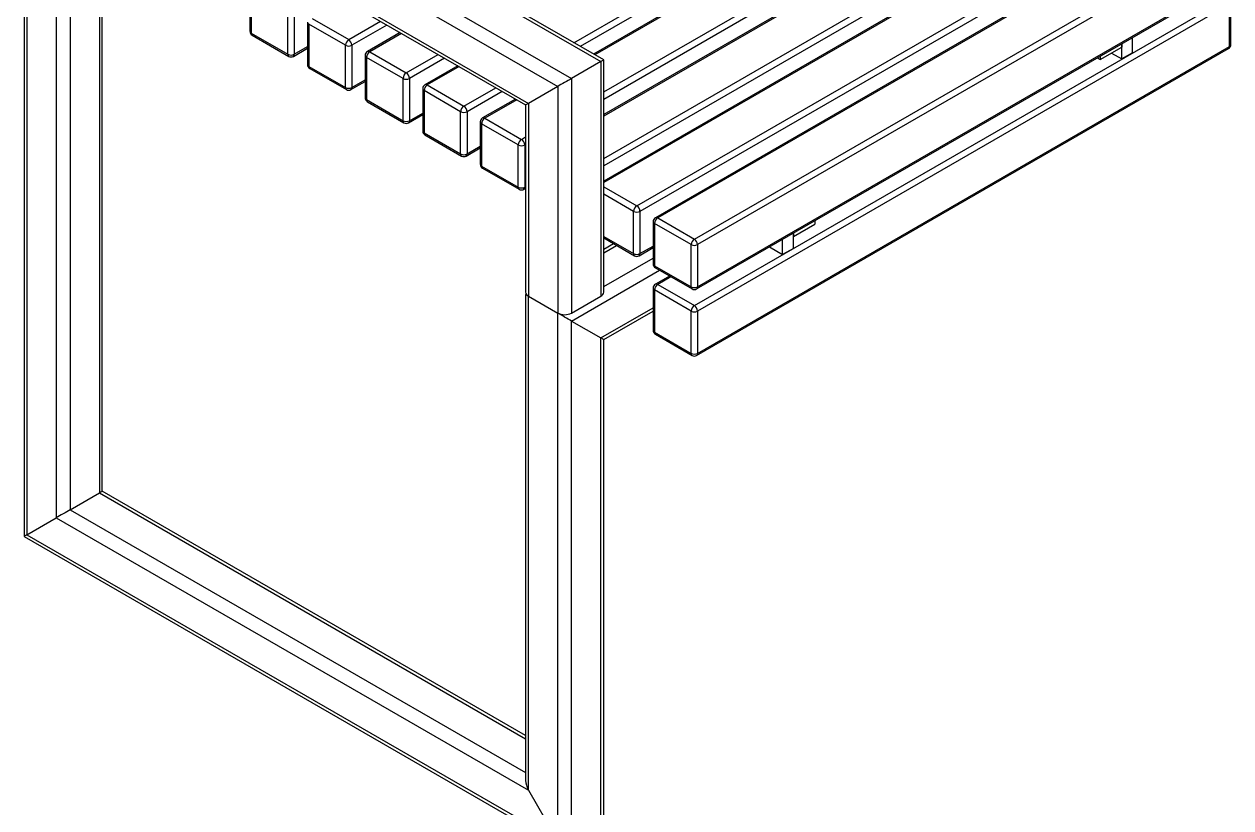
# Model space of a CAD drawing. Header units: millimetres. Extents: x 634 to 6574, y -2943 to 1257.
# Drawn here: x 4574 to 5367, y -1530 to -1015 of the extents above; entities that cross this region are included whole.
import ezdxf

# ---------------------------------------------------------------- set-up
doc = ezdxf.new("R2010")
doc.units = ezdxf.units.MM

# ---------------------------------------------------------------- blocks, each defined once
blk = doc.blocks.new('izometria')
for p, q in [((-5132.46, 1816.84), (-5132.46, 1313.65)), ((-5130.59, 1815.76), (-5130.59, 1314.73)), ((-5083.07, 1815.76), (-4753.77, 1625.66)), ((-4751.9, 1626.74), (-5079.87, 1816.08)), ((-5111.36, 1804.66), (-5111.36, 1325.84)), ((-5102.31, 1804.66), (-4773.01, 1614.56)), ((-5106.83, 1796.82), (-4782.06, 1609.33)), ((-4771.52, 1638.07), (-4494.38, 1798.05)), ((-4492.26, 1794.38), (-4767.28, 1635.62)), ((-4482.1, 1790.24), (-4758.61, 1630.62)), ((-4480.6, 1790.09), (-4757.73, 1630.11)), ((-4751.9, 1605.72), (-4456.55, 1776.22)), ((-5106.83, 1774.61), (-4801.29, 1598.22)), ((-5105.5, 1771.68), (-4803.16, 1597.14)), ((-5102.31, 1769.83), (-5102.31, 1331.06)), ((-4454.43, 1772.54), (-4751.9, 1600.82)), ((-4444.27, 1768.4), (-4751.9, 1590.81)), ((-4442.77, 1768.26), (-4751.9, 1589.8)), ((-5083.07, 1758.73), (-5083.07, 1342.17)), ((-5081.2, 1343.25), (-5081.2, 1757.65)), ((-4751.9, 1562.04), (-4418.72, 1754.38)), ((-4416.6, 1750.7), (-4751.9, 1557.14)), ((-4406.44, 1746.56), (-4751.9, 1547.13)), ((-4404.94, 1746.42), (-4751.9, 1546.12)), ((-4730.2, 1530.88), (-4380.89, 1732.54)), ((-4378.77, 1728.86), (-4728.08, 1527.21)), ((-4368.61, 1724.73), (-4717.92, 1523.07)), ((-4367.11, 1724.58), (-4716.42, 1522.92)), ((-4692.37, 1509.05), (-4343.06, 1710.7)), ((-4340.94, 1707.02), (-4690.25, 1505.37)), ((-4984.23, 1673.35), (-4984.23, 1645.59)), ((-4983.35, 1672.12), (-4983.35, 1644.36)), ((-4690.87, 1476.24), (-4341.56, 1677.89)), ((-4690.25, 1477.61), (-4340.94, 1679.26)), ((-4692.37, 1465.36), (-4343.06, 1667.01)), ((-4340.06, 1636.8), (-4340.06, 1664.56)), ((-4959.31, 1630.48), (-4959.31, 1658.24)), ((-4955.06, 1658.24), (-4955.06, 1630.48)), ((-4340.94, 1663.34), (-4690.25, 1461.69)), ((-4340.94, 1635.58), (-4340.94, 1663.34)), ((-4946.4, 1651.51), (-4946.4, 1623.75)), ((-4921.48, 1636.4), (-4945.52, 1650.28)), ((-4945.52, 1650.28), (-4945.52, 1622.52)), ((-4943.4, 1653.96), (-4919.36, 1640.08)), ((-4919.36, 1640.08), (-4898.45, 1652.15)), ((-4894.21, 1649.7), (-4917.23, 1636.4)), ((-4983.35, 1644.36), (-4959.31, 1630.48)), ((-4982.73, 1642.99), (-4958.69, 1629.11)), ((-4885.54, 1644.7), (-4907.07, 1632.27)), ((-4884.66, 1644.19), (-4905.57, 1632.12)), ((-4404.58, 1631.5), (-4404.58, 1641.51)), ((-4955.69, 1629.11), (-4946.4, 1634.47)), ((-4955.06, 1630.48), (-4946.4, 1635.48)), ((-4921.48, 1608.64), (-4921.48, 1636.4)), ((-4917.23, 1636.4), (-4917.23, 1608.64)), ((-4690.87, 1432.55), (-4341.56, 1634.2)), ((-4690.25, 1433.92), (-4340.94, 1635.58)), ((-4425.8, 1627.01), (-4411.65, 1635.17)), ((-4411.65, 1637.43), (-4411.65, 1635.17)), ((-4411.65, 1627.42), (-4411.65, 1637.43)), ((-4908.57, 1629.67), (-4908.57, 1601.91)), ((-4883.65, 1614.57), (-4907.69, 1628.44)), ((-4907.69, 1628.44), (-4907.69, 1600.68)), ((-4905.57, 1632.12), (-4881.53, 1618.24)), ((-4881.53, 1618.24), (-4860.62, 1630.31)), ((-4856.38, 1627.86), (-4879.4, 1614.57)), ((-4753.77, 1625.66), (-4773.01, 1614.56)), ((-4753.77, 1625.66), (-4753.77, 1471.5)), ((-4751.9, 1474.11), (-4751.9, 1626.74)), ((-4427.75, 1628.14), (-4425.8, 1627.01)), ((-4425.8, 1629.26), (-4425.8, 1627.01)), ((-4418.37, 1631.3), (-4411.65, 1627.42)), ((-4404.58, 1631.5), (-4411.65, 1627.42)), ((-4945.52, 1622.52), (-4921.48, 1608.64)), ((-4944.9, 1621.15), (-4920.86, 1607.27)), ((-4847.71, 1622.86), (-4869.24, 1610.43)), ((-4846.83, 1622.35), (-4867.74, 1610.28)), ((-4917.86, 1607.27), (-4908.57, 1612.63)), ((-4917.23, 1608.64), (-4908.57, 1613.65)), ((-4883.65, 1586.8), (-4883.65, 1614.57)), ((-4879.4, 1614.57), (-4879.4, 1586.8)), ((-4867.74, 1610.28), (-4843.7, 1596.4)), ((-4782.06, 1609.33), (-4801.29, 1598.22)), ((-4782.06, 1609.33), (-4782.06, 1460.39)), ((-4773.01, 1614.56), (-4773.01, 1460.39)), ((-4907.69, 1600.68), (-4883.65, 1586.8)), ((-4870.74, 1607.83), (-4870.74, 1580.07)), ((-4845.82, 1592.73), (-4869.86, 1606.61)), ((-4869.86, 1606.61), (-4869.86, 1578.84)), ((-4843.7, 1596.4), (-4822.79, 1608.47)), ((-4818.55, 1606.02), (-4841.57, 1592.73)), ((-4809.88, 1601.02), (-4831.41, 1588.59)), ((-4907.07, 1599.31), (-4883.03, 1585.43)), ((-4845.82, 1564.96), (-4845.82, 1592.73)), ((-4841.57, 1592.73), (-4841.57, 1564.96)), ((-4809, 1600.51), (-4829.91, 1588.44)), ((-4803.16, 1597.14), (-4803.16, 1474.11)), ((-4801.29, 1598.22), (-4801.29, 1471.5)), ((-4880.03, 1585.43), (-4870.74, 1590.79)), ((-4879.4, 1586.8), (-4870.74, 1591.81)), ((-4832.91, 1585.99), (-4832.91, 1558.23)), ((-4829.91, 1588.44), (-4805.87, 1574.56)), ((-4869.86, 1578.84), (-4845.82, 1564.96)), ((-4869.24, 1577.47), (-4845.2, 1563.59)), ((-4807.99, 1570.89), (-4832.03, 1584.77)), ((-4832.03, 1584.77), (-4832.03, 1557)), ((-4842.2, 1563.59), (-4832.91, 1568.95)), ((-4841.57, 1564.96), (-4832.91, 1569.97)), ((-4807.99, 1543.13), (-4807.99, 1570.89)), ((-4805.87, 1574.56), (-4803.16, 1576.12)), ((-4803.16, 1571.22), (-4803.74, 1570.89)), ((-4803.74, 1570.89), (-4803.74, 1543.13)), ((-4832.03, 1557), (-4807.99, 1543.13)), ((-4831.41, 1555.63), (-4807.36, 1541.75)), ((-4804.37, 1541.75), (-4803.16, 1542.45)), ((-4803.74, 1543.13), (-4803.16, 1543.46)), ((-4751.9, 1543.41), (-4730.2, 1530.88)), ((-4732.33, 1527.21), (-4751.9, 1538.51)), ((-4732.33, 1499.45), (-4732.33, 1527.21)), ((-4728.08, 1527.21), (-4728.08, 1499.45)), ((-4716.42, 1522.92), (-4692.37, 1509.05)), ((-4719.42, 1520.48), (-4719.42, 1492.71)), ((-4694.5, 1505.37), (-4718.54, 1519.25)), ((-4718.54, 1519.25), (-4718.54, 1491.49)), ((-4627.32, 1510.67), (-4613.18, 1518.84)), ((-4613.18, 1521.09), (-4613.18, 1518.84)), ((-4751.9, 1510.75), (-4732.33, 1499.45)), ((-4751.9, 1509.73), (-4731.7, 1498.07)), ((-4745.35, 1505.95), (-4751.9, 1502.17)), ((-4634.39, 1498.83), (-4634.39, 1508.84)), ((-4627.32, 1512.92), (-4627.32, 1510.67)), ((-4627.32, 1502.92), (-4627.32, 1512.92)), ((-4751.9, 1500.01), (-4743.48, 1504.87)), ((-4728.7, 1498.07), (-4719.42, 1503.44)), ((-4728.08, 1499.45), (-4719.42, 1504.45)), ((-4694.5, 1477.61), (-4694.5, 1505.37)), ((-4690.25, 1505.37), (-4690.25, 1477.61)), ((-4643.06, 1503.84), (-4634.39, 1498.83)), ((-4627.32, 1502.92), (-4634.39, 1498.83)), ((-4751.9, 1477.8), (-4719.42, 1496.56)), ((-4718.54, 1491.49), (-4694.5, 1477.61)), ((-4717.92, 1490.11), (-4693.87, 1476.24)), ((-4773.01, 1455.17), (-4715.19, 1488.54)), ((-4708.63, 1484.75), (-4717.92, 1479.39)), ((-4707.75, 1484.24), (-4716.42, 1479.24)), ((-4719.42, 1476.79), (-4719.42, 1449.03)), ((-4694.5, 1461.69), (-4718.54, 1475.57)), ((-4718.54, 1475.57), (-4718.54, 1447.8)), ((-4716.42, 1479.24), (-4692.37, 1465.36)), ((-4802.76, 1472.81), (-4803.16, 1472.58)), ((-4803.16, 1472.58), (-4803.16, 1153.15)), ((-4801.29, 1471.5), (-4782.06, 1460.39)), ((-4801.29, 1146.84), (-4801.29, 1471.5)), ((-4773.01, 1460.39), (-4753.77, 1471.5)), ((-4782.06, 1113.53), (-4782.06, 1460.39)), ((-4753.77, 1444.06), (-4719.42, 1463.89)), ((-4751.9, 1442.98), (-4719.42, 1461.73)), ((-4694.5, 1433.92), (-4694.5, 1461.69)), ((-4690.25, 1461.69), (-4690.25, 1433.92)), ((-4773.01, 1108.3), (-4773.01, 1455.17)), ((-4773.01, 1455.17), (-4753.77, 1444.06)), ((-4753.77, 1119.4), (-4753.77, 1444.06)), ((-4751.9, 1123.55), (-4751.9, 1442.98)), ((-4718.54, 1447.8), (-4694.5, 1433.92)), ((-4717.92, 1446.43), (-4693.87, 1432.55)), ((-5102.31, 1331.06), (-5083.07, 1342.17)), ((-5083.07, 1342.17), (-4803.16, 1180.58)), ((-4803.16, 1182.74), (-5081.2, 1343.25)), ((-5130.59, 1314.73), (-5111.36, 1325.84)), ((-5111.36, 1325.84), (-4801.29, 1146.84)), ((-5102.31, 1331.06), (-4803.16, 1158.37)), ((-5132.46, 1313.65), (-4777.53, 1108.75)), ((-5130.59, 1314.73), (-4782.06, 1113.53)), ((-4801.29, 1146.84), (-4782.06, 1113.53))]:
    blk.add_line(p, q)
at = {"flags": 128}
for points in [[(-4983.35, 1644.36), (-4983.31, 1643.91), (-4983.19, 1643.52), (-4982.99, 1643.21), (-4982.73, 1642.99), (-4982.73, 1642.99)], [(-4959.31, 1630.48), (-4959.27, 1630.03), (-4959.15, 1629.64), (-4958.95, 1629.33), (-4958.69, 1629.11), (-4958.69, 1629.11)], [(-4945.52, 1622.52), (-4945.48, 1622.07), (-4945.36, 1621.68), (-4945.16, 1621.37), (-4944.9, 1621.15), (-4944.9, 1621.15)], [(-4921.48, 1608.64), (-4921.44, 1608.19), (-4921.32, 1607.8), (-4921.12, 1607.49), (-4920.86, 1607.27), (-4920.86, 1607.27)], [(-4907.69, 1600.68), (-4907.65, 1600.23), (-4907.53, 1599.84), (-4907.33, 1599.53), (-4907.07, 1599.31), (-4907.07, 1599.31)], [(-4883.65, 1586.8), (-4883.61, 1586.35), (-4883.49, 1585.96), (-4883.29, 1585.65), (-4883.03, 1585.43), (-4883.03, 1585.43)], [(-4869.86, 1578.84), (-4869.82, 1578.39), (-4869.7, 1578), (-4869.5, 1577.69), (-4869.24, 1577.47), (-4869.24, 1577.47)], [(-4845.82, 1564.96), (-4845.78, 1564.51), (-4845.66, 1564.12), (-4845.46, 1563.81), (-4845.2, 1563.59), (-4845.2, 1563.59)], [(-4832.03, 1557), (-4831.99, 1556.55), (-4831.87, 1556.16), (-4831.67, 1555.85), (-4831.41, 1555.63), (-4831.41, 1555.63)], [(-4807.99, 1543.13), (-4807.95, 1542.67), (-4807.82, 1542.28), (-4807.63, 1541.97), (-4807.37, 1541.75), (-4807.36, 1541.75)], [(-4732.33, 1499.45), (-4732.29, 1498.99), (-4732.16, 1498.6), (-4731.97, 1498.29), (-4731.7, 1498.07), (-4731.7, 1498.07)], [(-4718.54, 1491.49), (-4718.5, 1491.03), (-4718.38, 1490.64), (-4718.18, 1490.33), (-4717.92, 1490.11), (-4717.92, 1490.11)], [(-4694.5, 1477.61), (-4694.46, 1477.15), (-4694.33, 1476.76), (-4694.14, 1476.45), (-4693.87, 1476.24), (-4693.87, 1476.24)]]:
    blk.add_lwpolyline(points, dxfattribs=at)
for centre, radius, start, end in [((-4944.9, 1651.66), 1.51, 185.69833, 245.6213), ((-4981.23, 1645.59), 3, 180, 240.00269), ((-4982.73, 1645.73), 1.51, 185.69736, 245.62227), ((-4916.87, 1636.2), 4.61, 122.60646, 177.39337), ((-4919.36, 1640.5), 4.61, 242.6105, 297.38983), ((-4921.84, 1636.2), 4.61, 2.60519, 57.39464), ((-4906.45, 1630.89), 1.51, 54.38359, 114.30623), ((-4343.06, 1636.8), 3, 299.99731, 0), ((-4342.41, 1635.41), 1.48, 305.01602, 6.29872), ((-4341.57, 1636.95), 1.51, 294.37103, 354.30566), ((-4957.19, 1634.58), 4.61, 242.61111, 297.38922), ((-4957.19, 1631.71), 3, 240.00269, 299.99731), ((-4956.63, 1630.36), 1.57, 306.91654, 4.39635), ((-4905.57, 1629.67), 3, 119.99731, 180), ((-4907.07, 1629.82), 1.51, 185.69637, 245.6225), ((-4903.08, 1628.24), 4.61, 122.60646, 177.39337), ((-4943.4, 1623.75), 3, 180, 240.00269), ((-4944.9, 1623.9), 1.51, 185.69833, 245.6213), ((-4879.04, 1614.36), 4.61, 122.60646, 177.39337), ((-4884.01, 1614.36), 4.61, 2.60523, 57.39493), ((-4919.36, 1612.74), 4.61, 242.6105, 297.38983), ((-4918.66, 1608.46), 1.44, 304.05823, 7.25466), ((-4881.53, 1618.66), 4.61, 242.61021, 297.38979), ((-4867.74, 1607.83), 3, 119.99731, 180), ((-4865.25, 1606.4), 4.61, 122.60646, 177.39337), ((-4868.62, 1609.05), 1.51, 54.38263, 114.30719), ((-4919.36, 1609.87), 3, 240.00269, 299.99731), ((-4905.57, 1601.91), 3, 180, 240.00269), ((-4907.07, 1602.06), 1.51, 185.69637, 245.6225), ((-4869.24, 1607.98), 1.51, 185.69736, 245.62227), ((-4841.21, 1592.52), 4.61, 122.60646, 177.39337), ((-4843.7, 1596.82), 4.61, 242.61091, 297.38974), ((-4846.18, 1592.52), 4.61, 2.60528, 57.39423), ((-4881.53, 1590.9), 4.61, 242.61021, 297.38979), ((-4881.53, 1588.03), 3, 240.00269, 299.99731), ((-4880.83, 1586.62), 1.44, 304.05432, 7.25674), ((-4829.91, 1585.99), 3, 119.99731, 180), ((-4831.41, 1586.14), 1.51, 185.69736, 245.62227), ((-4827.42, 1584.56), 4.61, 122.60646, 177.39337), ((-4830.79, 1587.21), 1.51, 54.38263, 114.30719), ((-4867.74, 1580.07), 3, 180, 240.00269), ((-4869.24, 1580.22), 1.51, 185.69736, 245.62227), ((-4803.38, 1570.68), 4.61, 122.60646, 177.39337), ((-4805.87, 1574.98), 4.61, 242.61091, 297.38974), ((-4808.35, 1570.68), 4.61, 2.60528, 57.39423), ((-4843.7, 1569.06), 4.61, 242.61091, 297.38974), ((-4843.7, 1566.19), 3, 240.00269, 299.99731), ((-4843, 1564.78), 1.44, 304.05432, 7.25674), ((-4829.91, 1558.23), 3, 180, 240.00269), ((-4831.41, 1558.38), 1.51, 185.69736, 245.62227), ((-4805.87, 1547.22), 4.61, 242.61091, 297.38974), ((-4805.87, 1544.35), 3, 240.00269, 299.99731), ((-4805.62, 1543.15), 1.88, 312.00095, 359.31379), ((-4727.72, 1527), 4.61, 122.60646, 177.39337), ((-4732.69, 1527), 4.61, 2.60485, 57.39466), ((-4730.2, 1531.3), 4.61, 242.61049, 297.39017), ((-4716.42, 1520.48), 3, 119.99731, 180), ((-4713.93, 1519.04), 4.61, 122.60646, 177.39337), ((-4717.29, 1521.7), 1.51, 54.38456, 114.30526), ((-4717.91, 1520.62), 1.51, 185.69538, 245.62272), ((-4689.89, 1505.16), 4.61, 122.60646, 177.39337), ((-4694.86, 1505.16), 4.61, 2.60485, 57.39466), ((-4730.2, 1503.54), 4.61, 242.61049, 297.39017), ((-4730.2, 1500.67), 3, 240.00269, 299.99731), ((-4729.51, 1499.27), 1.44, 304.05912, 7.25561), ((-4692.37, 1509.47), 4.61, 242.61049, 297.39017), ((-4716.42, 1492.71), 3, 180, 240.00269), ((-4717.91, 1492.86), 1.51, 185.69538, 245.62272), ((-4799.96, 1474.43), 3.22, 185.69516, 245.62699), ((-4755.1, 1474.43), 3.22, 294.37198, 354.30831), ((-4716.42, 1476.79), 3, 119.99731, 180), ((-4717.91, 1476.94), 1.51, 185.69538, 245.62272), ((-4713.93, 1475.36), 4.61, 122.60627, 177.39356), ((-4717.29, 1478.01), 1.51, 54.38387, 114.30595), ((-4692.37, 1481.7), 4.61, 242.61049, 297.39017), ((-4692.37, 1478.83), 3, 240.00269, 299.99731), ((-4691.68, 1477.43), 1.44, 304.05912, 7.25561), ((-4777.53, 1469.13), 9.84, 242.60886, 297.39114), ((-4689.89, 1461.48), 4.61, 122.60627, 177.39356), ((-4692.37, 1465.78), 4.61, 242.61049, 297.39017), ((-4694.86, 1461.48), 4.61, 2.60466, 57.39485), ((-4716.42, 1449.03), 3, 180, 240.00269), ((-4717.91, 1449.18), 1.51, 185.69538, 245.62272), ((-4717.19, 1447.58), 1.36, 170.79193, 237.90069), ((-4693.15, 1433.71), 1.36, 170.79193, 237.90069), ((-4692.37, 1438.02), 4.61, 242.61049, 297.39017), ((-4692.37, 1435.15), 3, 240.00269, 299.99731), ((-4691.72, 1433.76), 1.48, 305.01602, 6.29872)]:
    blk.add_arc(centre, radius, start, end)
for centre, major_axis, ratio, start_param, end_param in [((-4758.3, 1623.05), (6.4, 3.7), 0.00007, 0.000041, 0.785358), ((-4758.3, 1623.05), (6.4, 3.7), 0.00007, 6.283145, 7.068543), ((-4777.53, 1611.94), (6.4, 3.7), 0.00007, 0.785358, 2.356154), ((-4777.53, 1611.94), (6.4, 3.7), 0.00007, 0.785358, 2.356154), ((-4796.76, 1600.84), (6.4, 3.7), 0.00007, 2.356154, 3.141633), ((-4796.76, 1600.84), (6.4, 3.7), 0.00007, 2.356154, 3.141552), ((-4796.76, 1468.88), (6.4, -3.7), 0.00007, 2.356235, 3.141633), ((-4796.76, 1468.88), (6.4, -3.7), 0.00007, 2.356235, 3.141552), ((-4777.53, 1457.78), (6.4, -3.7), 0.00007, 0.785439, 2.356235), ((-4777.53, 1457.78), (6.4, -3.7), 0.00007, 0.785439, 2.356235), ((-4758.3, 1446.67), (6.4, -3.7), 0.00007, 0.000041, 0.785439), ((-4758.3, 1446.67), (6.4, -3.7), 0.00007, 6.283145, 7.068624), ((-5087.6, 1339.55), (6.4, 3.7), 0.00007, 0.000041, 0.785358), ((-5087.6, 1339.55), (6.4, 3.7), 0.00007, 6.283145, 7.068543), ((-5106.83, 1328.45), (6.4, 3.7), 0.00007, 0.785358, 2.356154), ((-5106.83, 1328.45), (6.4, 3.7), 0.00007, 0.785358, 2.356154), ((-5126.06, 1317.34), (6.4, 3.7), 0.00007, 2.356154, 3.141633), ((-5126.06, 1317.34), (6.4, 3.7), 0.00007, 2.356154, 3.141552), ((-4796.76, 1149.45), (-4.53, 7.84), 0.577335, 0.785358, 1.570756), ((-4796.76, 1149.45), (-4.53, 7.84), 0.577335, 0.785358, 1.570756)]:
    blk.add_ellipse(centre, major_axis=major_axis, ratio=ratio, start_param=start_param, end_param=end_param)

msp = doc.modelspace()

# ---------------------------------------------------------------- block references
msp.add_blockref('izometria', (9706.84, -2665.3))

doc.saveas('drawing.dxf')
